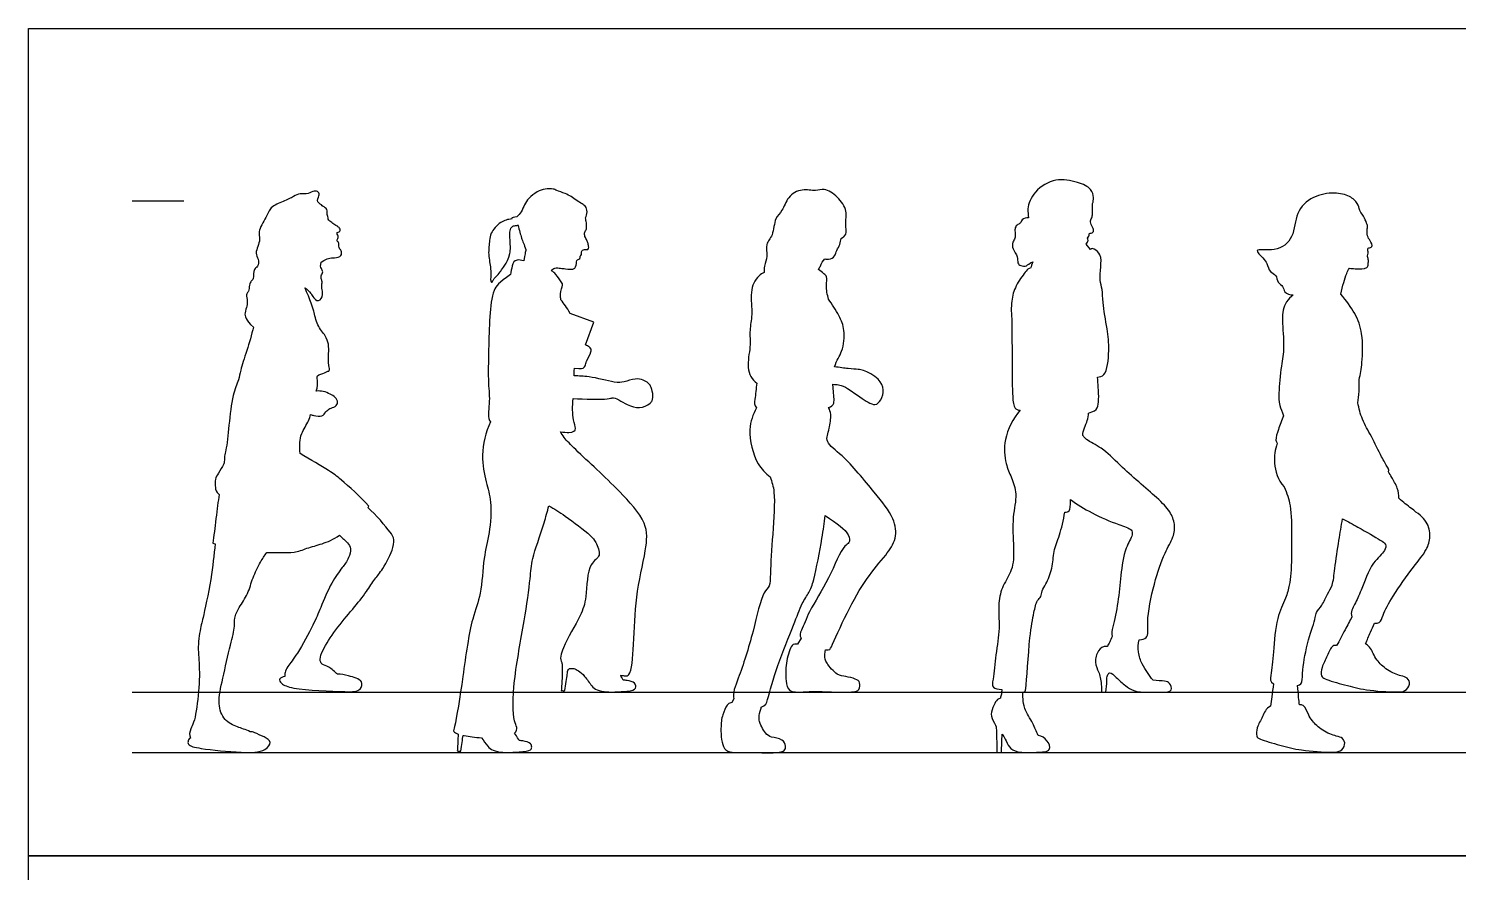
# Model space of a CAD drawing. Header units: millimetres. Extents: x 10.5 to 29.6, y 6 to 18.8.
# Drawn here: x 10.521 to 14.734, y 8.355 to 10.843 of the extents above; entities that cross this region are included whole.
import ezdxf

# ---------------------------------------------------------------- set-up
doc = ezdxf.new("R2010")
doc.units = ezdxf.units.MM
for name, color, linetype, true_color in [('AG-DIAGRAM', 7, 'Continuous', 0xfecc66), ('AG-GUIDE', 7, 'Continuous', 0xcccccc), ('AG-OUTLINE', 7, 'Continuous', 0x8000ff), ('X-VPRT', 6, 'Continuous', 0xff00ff)]:
    doc.layers.add(name, color=color, linetype=linetype, true_color=true_color)

msp = doc.modelspace()

# ---------------------------------------------------------------- linework, layer by layer
at = {"layer": 'AG-DIAGRAM'}
msp.add_line((10.8256, 8.7089), (18.7504, 8.7089), dxfattribs=at)
at = {"layer": 'AG-GUIDE'}
for p, q in [((10.8256, 10.3345), (10.978, 10.3345)), ((10.8256, 8.8867), (18.7504, 8.8867))]:
    msp.add_line(p, q, dxfattribs=at)
at = {"layer": 'AG-OUTLINE'}
for points in [[(13.6498, 10.1914), (13.6371, 10.2072)], [(12.1618, 9.9099), (12.1868, 9.9768), (12.1166, 10.003)], [(12.7974, 9.0458), (12.7861, 9.0277)], [(12.599, 8.8666), (12.593, 8.8558)]]:
    msp.add_lwpolyline(points, dxfattribs=at)
for points, knots in [([(12.1616, 10.2845), (12.1647, 10.2894), (12.1681, 10.3022), (12.1631, 10.3196), (12.1518, 10.3258), (12.1358, 10.336), (12.1192, 10.348), (12.1026, 10.3563), (12.0769, 10.3651), (12.0669, 10.3707), (12.0414, 10.3709), (12.0191, 10.3623), (11.9938, 10.3431), (11.9822, 10.3237), (11.9734, 10.3022), (11.9643, 10.2924), (11.9595, 10.2879)], [1.683428, 1.683428, 1.683428, 1.683428, 1.930813, 2.165308, 2.365575, 2.615866, 2.87457, 3.128535, 3.422857, 3.620212, 3.898399, 4.185358, 4.50434, 4.778425, 5.05207, 5.307038, 5.307038, 5.307038, 5.307038]), ([(12.9148, 10.2241), (12.9203, 10.227), (12.9339, 10.2352), (12.9257, 10.2677), (12.9351, 10.3057), (12.9068, 10.3473), (12.8661, 10.3736), (12.84, 10.3615), (12.7995, 10.3726), (12.7559, 10.348), (12.7438, 10.3046), (12.7178, 10.285), (12.7168, 10.2322), (12.6903, 10.2086), (12.6995, 10.1704), (12.6891, 10.1483), (12.6878, 10.1288), (12.6885, 10.1238)], [-11.753166, -11.753166, -11.753166, -11.753166, -11.505887, -11.193755, -10.840608, -10.442324, -10.060028, -9.770834, -9.411205, -9.023794, -8.651071, -8.334534, -7.935651, -7.608633, -7.27342, -6.956575, -6.780653, -6.780653, -6.780653, -6.780653]), ([(13.6563, 10.3268), (13.6581, 10.3324), (13.6601, 10.3445), (13.6534, 10.373), (13.6103, 10.391), (13.5465, 10.4046), (13.484, 10.366), (13.4616, 10.3144), (13.4668, 10.2939), (13.4675, 10.2848)], [-4.172198, -4.172198, -4.172198, -4.172198, -3.931182, -3.64313, -3.264335, -2.805948, -2.328795, -1.908407, -1.638384, -1.638384, -1.638384, -1.638384]), ([(11.386, 10.3198), (11.3854, 10.3236), (11.366, 10.3305), (11.3784, 10.3492), (11.3762, 10.3622), (11.3613, 10.3657), (11.3448, 10.3533), (11.32, 10.3578), (11.3013, 10.3472), (11.2715, 10.3321), (11.2314, 10.318), (11.2228, 10.2856), (11.194, 10.2444), (11.207, 10.2222), (11.1854, 10.1797), (11.1999, 10.1646), (11.198, 10.1395), (11.1819, 10.136), (11.185, 10.104), (11.1764, 10.099), (11.1697, 10.0864), (11.1714, 10.0676), (11.1608, 10.0615), (11.1654, 10.0438), (11.1659, 10.0241), (11.1562, 10.0056), (11.159, 9.9837), (11.1832, 9.9628)], [-4.081323, -4.081323, -4.081323, -4.081323, -3.934523, -3.783759, -3.665362, -3.541566, -3.384078, -3.21216, -3.051303, -2.843473, -2.620176, -2.416165, -2.175584, -2.004427, -1.77508, -1.619894, -1.458391, -1.330372, -1.143804, -1.037696, -0.907175, -0.757905, -0.647934, -0.504879, -0.347289, -0.183245, 0, 0, 0, 0]), ([(13.6371, 10.2072), (13.6408, 10.2115), (13.6446, 10.2177), (13.6395, 10.2254), (13.6472, 10.2293), (13.6452, 10.2407), (13.6528, 10.2382), (13.6629, 10.2473), (13.6528, 10.2608), (13.6483, 10.2762), (13.6561, 10.2869), (13.6555, 10.3015), (13.6566, 10.3121), (13.6563, 10.3268)], [-5.89967, -5.89967, -5.89967, -5.89967, -5.684549, -5.52308, -5.365608, -5.18738, -5.04853, -4.849821, -4.616451, -4.377817, -4.168536, -3.946832, -3.687953, -3.687953, -3.687953, -3.687953]), ([(14.4432, 10.3066), (14.442, 10.3136), (14.4379, 10.3284), (14.4135, 10.3509), (14.3685, 10.3614), (14.3012, 10.3492), (14.2531, 10.3033), (14.2522, 10.2267), (14.2, 10.1811), (14.1242, 10.1979), (14.1602, 10.1649), (14.1707, 10.1517), (14.177, 10.1234), (14.1987, 10.1181), (14.2001, 10.0928), (14.2192, 10.0842), (14.2191, 10.0635), (14.2387, 10.0576), (14.2473, 10.0576)], [-5.373469, -5.373469, -5.373469, -5.373469, -5.112543, -4.791293, -4.402662, -3.955404, -3.456023, -2.971072, -2.516577, -2.113759, -1.818924, -1.559678, -1.273626, -1.027405, -0.76398, -0.522526, -0.288591, 0, 0, 0, 0]), ([(11.3834, 10.1544), (11.3955, 10.1615), (11.4048, 10.1668), (11.422, 10.1662), (11.4443, 10.1701), (11.4428, 10.1884), (11.4368, 10.1938), (11.4339, 10.2008), (11.4358, 10.2094), (11.4331, 10.2139), (11.4294, 10.2169), (11.4304, 10.2224), (11.4342, 10.2263), (11.4318, 10.2341), (11.4292, 10.2381), (11.4299, 10.2427), (11.4359, 10.243), (11.4407, 10.2473), (11.4378, 10.2556), (11.4303, 10.2598), (11.4206, 10.2657), (11.409, 10.2751), (11.403, 10.2804), (11.4031, 10.2885), (11.3999, 10.2947), (11.4019, 10.3061), (11.3978, 10.3129), (11.3903, 10.3185), (11.386, 10.3198)], [0, 0, 0, 0, 0.125352, 0.267945, 0.415297, 0.541031, 0.635316, 0.725154, 0.822035, 0.896004, 0.965948, 1.039529, 1.114749, 1.206374, 1.280418, 1.342967, 1.420655, 1.498855, 1.589633, 1.686611, 1.801207, 1.931186, 2.02349, 2.113178, 2.201636, 2.311269, 2.404419, 2.527044, 2.527044, 2.527044, 2.527044]), ([(11.9457, 10.2817), (11.9328, 10.2801), (11.909, 10.2744), (11.8816, 10.2397), (11.8793, 10.2185), (11.8738, 10.1755), (11.8845, 10.1356), (11.8825, 10.1125), (11.8821, 10.099), (11.8857, 10.0909), (11.8901, 10.1045), (11.9025, 10.1144), (11.9124, 10.1279), (11.9141, 10.1339), (11.9348, 10.1505), (11.942, 10.1996), (11.9373, 10.2335), (11.9402, 10.2542), (11.9467, 10.2594), (11.9497, 10.2615)], [-6.415888, -6.415888, -6.415888, -6.415888, -6.103002, -5.719568, -5.446646, -5.065901, -4.684677, -4.343062, -4.343062, -4.181747, -4.001038, -3.76162, -3.422679, -3.272781, -1.30086, -0.953068, -0.462549, -0.195262, 0, 0, 0, 0]), ([(11.9595, 10.2879), (11.9511, 10.2853), (11.9422, 10.285), (11.9449, 10.2829), (11.9457, 10.2817)], [-0.4104308, -0.4104308, -0.4104308, -0.4104308, -0.1367197, 0, 0, 0, 0]), ([(12.0616, 10.1288), (12.0642, 10.1322), (12.0709, 10.1391), (12.0895, 10.1357), (12.1015, 10.135), (12.1352, 10.1298), (12.1344, 10.1548), (12.1375, 10.1617), (12.1473, 10.1642), (12.1442, 10.172), (12.1514, 10.1764), (12.1491, 10.1845), (12.1546, 10.193), (12.1701, 10.1891), (12.1721, 10.1984), (12.1693, 10.2091), (12.1663, 10.2187), (12.1592, 10.229), (12.1583, 10.2427), (12.1664, 10.2521), (12.1645, 10.27), (12.163, 10.2796), (12.1616, 10.2845)], [0, 0, 0, 0, 0.205454, 0.441281, 0.658514, 0.959403, 1.209196, 1.365638, 1.5262, 1.667805, 1.81752, 1.973666, 2.138391, 2.347117, 2.497391, 2.690095, 2.872425, 3.074378, 3.278649, 3.473835, 3.710519, 3.934673, 3.934673, 3.934673, 3.934673]), ([(13.4675, 10.2848), (13.4609, 10.2851), (13.4463, 10.2811), (13.4449, 10.2677), (13.4322, 10.2648), (13.4263, 10.2525), (13.4281, 10.2393), (13.4287, 10.2241), (13.4198, 10.2132), (13.4192, 10.192), (13.4377, 10.1714), (13.4337, 10.1514), (13.4438, 10.1427), (13.4623, 10.1406), (13.4696, 10.1507), (13.4798, 10.1551)], [-3.066338, -3.066338, -3.066338, -3.066338, -2.798358, -2.597731, -2.395964, -2.18488, -1.963739, -1.734569, -1.515204, -1.25015, -0.938677, -0.683167, -0.481016, -0.233293, 0, 0, 0, 0]), ([(14.4129, 10.1365), (14.418, 10.1355), (14.4332, 10.1344), (14.4671, 10.1337), (14.4681, 10.1483), (14.4697, 10.1621), (14.4645, 10.1729), (14.4699, 10.1805), (14.4657, 10.1932), (14.4694, 10.1966), (14.4839, 10.1978), (14.474, 10.2189), (14.4645, 10.2297), (14.4656, 10.253), (14.4672, 10.2654), (14.4537, 10.2914), (14.4432, 10.3066)], [-6.970097, -6.970097, -6.970097, -6.970097, -6.786577, -6.447679, -6.257359, -6.04036, -5.851282, -5.6828, -5.483077, -5.365599, -5.182254, -4.938771, -4.708048, -4.444122, -4.233479, -3.862609, -3.862609, -3.862609, -3.862609]), ([(11.9497, 10.2615), (11.9498, 10.2613), (11.9508, 10.2598), (11.9556, 10.2625), (11.9611, 10.2621), (11.9625, 10.2637), (11.9626, 10.2638)], [-1.2134689, -1.2134689, -1.2134689, -1.2134689, -1.1896017, -1.0561406, -0.9038063, -0.8903256, -0.8903256, -0.8903256, -0.8903256]), ([(11.9626, 10.2638), (11.967, 10.2481), (11.9725, 10.2243), (11.9808, 10.206), (11.9863, 10.191)], [0, 0, 0, 0, 0.537527, 1.048627, 1.048627, 1.048627, 1.048627]), ([(12.8668, 10.1636), (12.8706, 10.1629), (12.8841, 10.1614), (12.8985, 10.1707), (12.9003, 10.1892), (12.9138, 10.2056), (12.9135, 10.2187), (12.9148, 10.2241)], [0.537179, 0.537179, 0.537179, 0.537179, 0.632926, 0.89537, 1.133172, 1.39216, 1.634374, 1.634374, 1.634374, 1.634374]), ([(11.3348, 10.0788), (11.3404, 10.0737), (11.3506, 10.0673), (11.3556, 10.0559), (11.3751, 10.0321), (11.391, 10.057), (11.3824, 10.0799), (11.387, 10.094), (11.384, 10.1028), (11.3809, 10.114), (11.3899, 10.1252), (11.3829, 10.1362), (11.3795, 10.144), (11.3834, 10.1544)], [-7.529701, -7.529701, -7.529701, -7.529701, -7.023763, -6.88904, -6.751145, -6.625834, -6.524232, -6.397433, -6.284055, -6.171625, -6.058747, -5.954286, -5.822069, -5.822069, -5.822069, -5.822069]), ([(11.9798, 10.1583), (11.972, 10.1596), (11.9435, 10.1659), (11.945, 10.1315), (11.9404, 10.118)], [-2.389576, -2.389576, -2.389576, -2.389576, -2.049536, -0.927284, -0.927284, -0.927284, -0.927284]), ([(11.9863, 10.191), (11.9859, 10.1891), (11.9851, 10.1853), (11.9835, 10.1785), (11.9798, 10.1583)], [-0.3244491, -0.3244491, -0.3244491, -0.3244491, -0.1849551, 0, 0, 0, 0]), ([(12.8486, 10.1326), (12.8503, 10.1358), (12.8557, 10.1459), (12.8615, 10.158), (12.8668, 10.1636)], [0.5183622, 0.5183622, 0.5183622, 0.5183622, 0.6259717, 0.845511, 0.845511, 0.845511, 0.845511]), ([(13.6709, 9.8148), (13.6774, 9.8164), (13.6971, 9.8166), (13.707, 9.8991), (13.6998, 9.9545), (13.6854, 10.0334), (13.6862, 10.0728), (13.6759, 10.1012), (13.6802, 10.1396), (13.6829, 10.1777), (13.6623, 10.1916), (13.6539, 10.1954), (13.6498, 10.1914)], [-4.964776, -4.964776, -4.964776, -4.964776, -4.706233, -4.214305, -3.74896, -3.239671, -2.89358, -2.587046, -2.224974, -1.876504, -1.57349, -1.392327, -1.392327, -1.392327, -1.392327]), ([(11.9404, 10.118), (11.9065, 10.0927), (11.8863, 10.072), (11.8788, 9.9897), (11.8765, 9.8984), (11.8739, 9.7972), (11.882, 9.7426), (11.8716, 9.693), (11.8821, 9.6834)], [0, 0, 0, 0, 0.379237, 0.915675, 1.515504, 2.11882, 2.594743, 3.02536, 3.02536, 3.02536, 3.02536]), ([(12.088, 10.0609), (12.0895, 10.0701), (12.096, 10.0872), (12.0919, 10.0932), (12.0761, 10.1187), (12.0665, 10.1256), (12.0616, 10.1288)], [-4.339891, -4.339891, -4.339891, -4.339891, -4.036533, -3.85978, -3.510842, -3.269363, -3.269363, -3.269363, -3.269363]), ([(12.6885, 10.1238), (12.6831, 10.1211), (12.6623, 10.1082), (12.6452, 10.0649), (12.6556, 9.9997), (12.6438, 9.9536), (12.6498, 9.9035), (12.6345, 9.8448), (12.6513, 9.8069), (12.6671, 9.7978)], [-6.398528, -6.398528, -6.398528, -6.398528, -6.252652, -5.829134, -5.362705, -4.96769, -4.562521, -4.111889, -3.703079, -3.703079, -3.703079, -3.703079]), ([(12.8779, 10.045), (12.8745, 10.0581), (12.8693, 10.0836), (12.8756, 10.1113), (12.8636, 10.12), (12.8542, 10.129), (12.8486, 10.1326)], [-1.112532, -1.112532, -1.112532, -1.112532, -0.747373, -0.459275, -0.254989, 0, 0, 0, 0]), ([(13.4728, 10.136), (13.4667, 10.1357), (13.4595, 10.1266), (13.4305, 10.0897), (13.4161, 10.0443), (13.4159, 10.0099), (13.418, 9.9867)], [-5.054797, -5.054797, -5.054797, -5.054797, -4.843084, -4.443158, -4.039178, -3.589657, -3.589657, -3.589657, -3.589657]), ([(14.388, 10.0597), (14.3902, 10.0714), (14.3961, 10.0944), (14.4028, 10.1176), (14.4099, 10.1315), (14.4129, 10.1365)], [0, 0, 0, 0, 0.3386874, 0.6387734, 0.8210875, 0.8210875, 0.8210875, 0.8210875]), ([(11.3685, 9.7741), (11.3733, 9.7861), (11.3727, 9.8058), (11.3681, 9.8216), (11.3938, 9.8273), (11.4022, 9.8327), (11.4091, 9.8335), (11.4037, 9.8514), (11.405, 9.885), (11.4057, 9.912), (11.3961, 9.9385), (11.37, 9.9669), (11.3615, 10.0108), (11.3541, 10.0325), (11.3421, 10.0632), (11.3348, 10.0788)], [1.082708, 1.082708, 1.082708, 1.082708, 1.259441, 1.375199, 1.529343, 1.63564, 1.703295, 1.829341, 2.02227, 2.19105, 2.357954, 2.559752, 2.771268, 2.932697, 3.150511, 3.150511, 3.150511, 3.150511]), ([(12.0892, 10.0427), (12.089, 10.0454), (12.0882, 10.0541), (12.0882, 10.0572), (12.088, 10.0609)], [3.4010181, 3.4010181, 3.4010181, 3.4010181, 3.4764195, 3.6678463, 3.6678463, 3.6678463, 3.6678463]), ([(12.1166, 10.003), (12.112, 10.012), (12.1011, 10.0279), (12.094, 10.0372), (12.0892, 10.0427)], [-0.5050032, -0.5050032, -0.5050032, -0.5050032, -0.2686347, 0, 0, 0, 0]), ([(12.8958, 9.8459), (12.9021, 9.8656), (12.9211, 9.8889), (12.9276, 9.9547), (12.9103, 9.9957), (12.8886, 10.031), (12.8779, 10.045)], [-2.017206, -2.017206, -2.017206, -2.017206, -1.615681, -1.157092, -0.758885, -0.318917, -0.318917, -0.318917, -0.318917]), ([(14.2473, 10.0576), (14.2399, 10.0514), (14.219, 10.0309), (14.213, 9.9832), (14.2226, 9.9026), (14.2117, 9.8502), (14.2038, 9.7674), (14.2052, 9.739), (14.2142, 9.7127), (14.2185, 9.701)], [-8.012562, -8.012562, -8.012562, -8.012562, -7.805308, -7.383529, -6.879836, -6.449385, -5.944772, -5.601023, -5.371363, -5.371363, -5.371363, -5.371363]), ([(14.4416, 9.8077), (14.4454, 9.8243), (14.4515, 9.8574), (14.4536, 9.9443), (14.4318, 10.0028), (14.4041, 10.0401), (14.388, 10.0597)], [0, 0, 0, 0, 0.405804, 0.9267, 1.378441, 1.838495, 1.838495, 1.838495, 1.838495]), ([(13.418, 9.9867), (13.4182, 9.9428), (13.4196, 9.8591), (13.4189, 9.7625), (13.4243, 9.7224), (13.4352, 9.718), (13.4424, 9.7177)], [-12.448306, -12.448306, -12.448306, -12.448306, -11.791463, -11.225561, -10.89027, -10.663916, -10.663916, -10.663916, -10.663916]), ([(11.1832, 9.9628), (11.1782, 9.9406), (11.1627, 9.8888), (11.1448, 9.8369), (11.1403, 9.8063), (11.1197, 9.7588), (11.1115, 9.6762), (11.1038, 9.6017), (11.0978, 9.5838), (11.0981, 9.5659), (11.0952, 9.5575), (11.0795, 9.5314), (11.0697, 9.5153), (11.0713, 9.4905), (11.0722, 9.4781), (11.0822, 9.4689)], [0.939106, 0.939106, 0.939106, 0.939106, 1.186372, 1.451471, 1.634613, 1.871702, 2.190665, 2.481401, 2.62748, 2.762398, 2.866122, 3.049799, 3.20115, 3.368218, 3.501323, 3.501323, 3.501323, 3.501323]), ([(12.1294, 9.842), (12.1504, 9.8397), (12.1578, 9.8428), (12.1614, 9.8502), (12.1644, 9.8648), (12.1785, 9.885), (12.1787, 9.8993), (12.1726, 9.9041), (12.1663, 9.9082), (12.1618, 9.9099)], [1.389143, 1.389143, 1.389143, 1.389143, 1.577725, 1.73233, 2.038193, 2.547317, 2.740323, 2.898205, 3.08357, 3.08357, 3.08357, 3.08357]), ([(12.1252, 9.7518), (12.159, 9.7507), (12.2315, 9.7485), (12.2458, 9.76), (12.2934, 9.7217), (12.3373, 9.723), (12.3649, 9.7508), (12.3571, 9.7854), (12.3477, 9.7975), (12.3319, 9.8078), (12.308, 9.8121), (12.275, 9.7999), (12.2493, 9.7977), (12.1711, 9.8193), (12.1427, 9.8181), (12.1284, 9.8191)], [2.959013, 2.959013, 2.959013, 2.959013, 3.459711, 3.717122, 4.632512, 5.992091, 6.16089, 6.831101, 7.051544, 7.296295, 7.575943, 7.90912, 8.207194, 8.633895, 8.95749, 8.95749, 8.95749, 8.95749]), ([(12.8909, 9.794), (12.8971, 9.7938), (12.9144, 9.7923), (12.9343, 9.7826), (12.9704, 9.7563), (12.9936, 9.7415), (13.0175, 9.73), (13.0418, 9.7569), (13.0445, 9.8034), (12.9837, 9.8357), (12.965, 9.8384), (12.9397, 9.839), (12.9106, 9.8435), (12.8958, 9.8459)], [1.114125, 1.114125, 1.114125, 1.114125, 1.262321, 1.569825, 1.948873, 2.256725, 2.523523, 2.852557, 3.6769, 4.168745, 4.410805, 4.732172, 5.022831, 5.022831, 5.022831, 5.022831]), ([(12.6671, 9.7978), (12.6641, 9.782), (12.6622, 9.7523), (12.6578, 9.7318), (12.6656, 9.7245)], [-5.3694072, -5.3694072, -5.3694072, -5.3694072, -4.8981614, -4.57983, -4.57983, -4.57983, -4.57983]), ([(12.8784, 9.7257), (12.8867, 9.7286), (12.8982, 9.7383), (12.8924, 9.7667), (12.8911, 9.7895), (12.8909, 9.794)], [-3.0991995, -3.0991995, -3.0991995, -3.0991995, -2.8494076, -2.4664395, -2.3727303, -2.3727303, -2.3727303, -2.3727303]), ([(13.6445, 9.7091), (13.6599, 9.7137), (13.6762, 9.7231), (13.674, 9.7686), (13.6716, 9.8048), (13.6709, 9.8148)], [-9.1092781, -9.1092781, -9.1092781, -9.1092781, -8.816059, -8.3148896, -8.1288505, -8.1288505, -8.1288505, -8.1288505]), ([(14.4378, 9.7399), (14.4392, 9.7497), (14.4419, 9.7684), (14.4421, 9.7951), (14.4416, 9.8077)], [-2.1039969, -2.1039969, -2.1039969, -2.1039969, -1.8628776, -1.6782533, -1.6782533, -1.6782533, -1.6782533]), ([(11.3517, 9.705), (11.3547, 9.7038), (11.3632, 9.7013), (11.387, 9.6978), (11.3959, 9.7131), (11.4081, 9.7237), (11.4248, 9.727), (11.4345, 9.741), (11.4249, 9.7567), (11.4091, 9.7654), (11.3915, 9.7738), (11.3755, 9.7747), (11.3685, 9.7741)], [0.03444, 0.03444, 0.03444, 0.03444, 0.113206, 0.258141, 0.376696, 0.494875, 0.616393, 0.728068, 0.846973, 0.97335, 1.112542, 1.225118, 1.225118, 1.225118, 1.225118]), ([(12.088, 9.6536), (12.0975, 9.6526), (12.1226, 9.651), (12.1372, 9.6595), (12.1227, 9.6907), (12.1235, 9.7299), (12.1252, 9.7518)], [4.349029, 4.349029, 4.349029, 4.349029, 4.536891, 4.904329, 5.187732, 5.610907, 5.610907, 5.610907, 5.610907]), ([(14.5282, 9.5359), (14.53, 9.5431), (14.5243, 9.5513), (14.5059, 9.5822), (14.4785, 9.6408), (14.4493, 9.6891), (14.4408, 9.7232), (14.4378, 9.7399)], [-1.930594, -1.930594, -1.930594, -1.930594, -1.734628, -1.37577, -0.885127, -0.42961, 0, 0, 0, 0]), ([(11.3209, 9.59), (11.3195, 9.6008), (11.3199, 9.6232), (11.323, 9.6489), (11.3457, 9.6838), (11.3508, 9.6986), (11.3517, 9.705)], [0, 0, 0, 0, 0.183368, 0.3489138, 0.559484, 0.6820429, 0.6820429, 0.6820429, 0.6820429]), ([(12.6656, 9.7245), (12.6554, 9.7046), (12.6378, 9.6617), (12.6596, 9.5646), (12.6919, 9.5323), (12.7062, 9.521)], [0, 0, 0, 0, 0.469243, 1.05106, 1.381109, 1.381109, 1.381109, 1.381109]), ([(12.8687, 9.0112), (12.8821, 9.0097), (12.8874, 9.0243), (12.9343, 9.1256), (12.9861, 9.2209), (13.0465, 9.2882), (13.0806, 9.3382), (13.0724, 9.404), (13.012, 9.4762), (12.9257, 9.5825), (12.871, 9.6197), (12.8743, 9.6444), (12.8813, 9.6638), (12.8872, 9.7061), (12.8812, 9.7192), (12.8784, 9.7257)], [6.073952, 6.073952, 6.073952, 6.073952, 6.292, 6.903486, 7.540142, 8.091304, 8.532341, 8.977485, 9.54985, 10.249711, 10.701642, 10.957041, 11.229238, 11.605113, 11.875131, 11.875131, 11.875131, 11.875131]), ([(13.4424, 9.7177), (13.4214, 9.6933), (13.3918, 9.6343), (13.3984, 9.5607), (13.4173, 9.5195), (13.4362, 9.4692), (13.4174, 9.4018), (13.4249, 9.3135), (13.4224, 9.2466), (13.39, 9.2012), (13.3764, 9.148), (13.3841, 9.0741), (13.3703, 8.9993), (13.365, 8.9288), (13.3569, 8.8986), (13.3775, 8.8952), (13.3886, 8.8941)], [-11.959743, -11.959743, -11.959743, -11.959743, -11.396566, -10.916187, -10.533337, -10.128351, -9.653909, -9.11075, -8.647137, -8.231611, -7.813815, -7.324354, -6.814374, -6.328316, -6.045047, -5.806793, -5.806793, -5.806793, -5.806793]), ([(13.7933, 9.0413), (13.8025, 9.0417), (13.8229, 9.0456), (13.8136, 9.0988), (13.8365, 9.2059), (13.8659, 9.295), (13.8951, 9.3418), (13.9006, 9.3818), (13.8845, 9.4218), (13.8444, 9.4619), (13.736, 9.5532), (13.6887, 9.6058), (13.6389, 9.6284), (13.6292, 9.6408), (13.6256, 9.6452), (13.6323, 9.6669), (13.6414, 9.6867), (13.6438, 9.7018), (13.6445, 9.7091)], [4.551748, 4.551748, 4.551748, 4.551748, 4.774097, 5.15963, 5.772263, 6.334295, 6.751565, 7.102485, 7.459563, 7.894295, 8.576278, 9.07637, 9.483291, 9.695278, 9.8168, 10.077912, 10.355324, 10.625049, 10.625049, 10.625049, 10.625049]), ([(14.2185, 9.701), (14.2126, 9.6879), (14.2046, 9.6619), (14.1937, 9.6335), (14.1983, 9.6225), (14.2001, 9.6202)], [-5.8515686, -5.8515686, -5.8515686, -5.8515686, -5.4797937, -5.1590554, -5.0223461, -5.0223461, -5.0223461, -5.0223461]), ([(11.8821, 9.6834), (11.8679, 9.6529), (11.8512, 9.5866), (11.8683, 9.506), (11.8865, 9.4478), (11.8804, 9.3537), (11.8597, 9.283), (11.8566, 9.1742), (11.8237, 9.101), (11.801, 8.9349), (11.7795, 8.7911), (11.7705, 8.7705), (11.7804, 8.7651), (11.7866, 8.7631)], [0, 0, 0, 0, 0.577657, 1.090302, 1.539994, 2.084913, 2.591686, 3.17472, 3.686433, 4.450573, 5.186909, 5.417596, 5.600231, 5.600231, 5.600231, 5.600231]), ([(12.2658, 8.9366), (12.2708, 8.9359), (12.2811, 8.9344), (12.2966, 8.935), (12.306, 9.0384), (12.3069, 9.1639), (12.3406, 9.3018), (12.3478, 9.3886), (12.2614, 9.4789), (12.1979, 9.5414), (12.1346, 9.5987), (12.0988, 9.6357), (12.0913, 9.6481), (12.088, 9.6536)], [-5.134071, -5.134071, -5.134071, -5.134071, -4.989479, -4.792161, -4.249302, -3.568852, -2.890354, -2.371704, -1.751401, -1.193077, -0.661241, -0.25642, -0.006387, -0.006387, -0.006387, -0.006387]), ([(14.2001, 9.6202), (14.1937, 9.6015), (14.1878, 9.561), (14.2013, 9.5127), (14.2207, 9.4915)], [0, 0, 0, 0, 0.437019, 0.9224251, 0.9224251, 0.9224251, 0.9224251]), ([(11.5234, 9.4346), (11.4987, 9.4626), (11.4417, 9.5136), (11.4075, 9.5397), (11.3507, 9.5718), (11.3209, 9.59)], [-1.120289, -1.120289, -1.120289, -1.120289, -0.7715215, -0.5458404, -0.2304929, -0.2304929, -0.2304929, -0.2304929]), ([(14.5583, 9.4581), (14.5583, 9.468), (14.5568, 9.4878), (14.5373, 9.5198), (14.5314, 9.5306), (14.5282, 9.5359)], [-0.8952973, -0.8952973, -0.8952973, -0.8952973, -0.5850723, -0.2442012, 0, 0, 0, 0]), ([(12.7062, 9.521), (12.711, 9.5062), (12.7226, 9.4747), (12.7131, 9.3521), (12.7059, 9.2414), (12.7068, 9.1978), (12.6814, 9.18), (12.6565, 9.0601), (12.6169, 8.9361), (12.5941, 8.8833), (12.599, 8.8666)], [0, 0, 0, 0, 0.407373, 1.068426, 1.710937, 2.073348, 2.369342, 3.015352, 3.732973, 4.182153, 4.182153, 4.182153, 4.182153]), ([(14.2207, 9.4915), (14.2284, 9.4736), (14.2431, 9.4347), (14.2416, 9.3437), (14.2427, 9.2386), (14.2359, 9.203), (14.226, 9.1609), (14.1955, 9.1039), (14.1904, 9.0069), (14.1824, 8.9406), (14.1781, 8.9176), (14.1891, 8.9108)], [0, 0, 0, 0, 0.447154, 1.013116, 1.610523, 1.958812, 2.327984, 2.796313, 3.377954, 3.865273, 4.141838, 4.141838, 4.141838, 4.141838]), ([(11.0822, 9.4689), (11.0806, 9.4581), (11.0774, 9.4366), (11.0683, 9.3587), (11.065, 9.3369), (11.0632, 9.3253)], [0.0061974, 0.0061974, 0.0061974, 0.0061974, 0.1885689, 0.4694339, 0.6602119, 0.6602119, 0.6602119, 0.6602119]), ([(13.5746, 9.417), (13.5799, 9.4171), (13.5913, 9.4195), (13.5909, 9.4355), (13.5908, 9.4546)], [4.3076685, 4.3076685, 4.3076685, 4.3076685, 4.5221587, 4.8638894, 4.8638894, 4.8638894, 4.8638894]), ([(13.5908, 9.4546), (13.6111, 9.44), (13.6521, 9.4136), (13.7291, 9.381), (13.7718, 9.3689), (13.7755, 9.3478), (13.7494, 9.3095), (13.7387, 9.2288), (13.7323, 9.1546), (13.7175, 9.0824), (13.7109, 9.0595), (13.7141, 9.0507)], [0, 0, 0, 0, 0.504532, 1.044038, 1.411433, 1.637642, 2.020885, 2.547149, 3.065751, 3.567274, 3.86193, 3.86193, 3.86193, 3.86193]), ([(14.4867, 9.0897), (14.4924, 9.0894), (14.5056, 9.0909), (14.5117, 9.1176), (14.5415, 9.1723), (14.5997, 9.2543), (14.6412, 9.3037), (14.6536, 9.3444), (14.6438, 9.3938), (14.6051, 9.4196), (14.5715, 9.4469), (14.5583, 9.4581)], [5.56882, 5.56882, 5.56882, 5.56882, 5.737287, 6.017863, 6.468845, 7.047044, 7.501554, 7.859921, 8.237123, 8.674417, 8.935688, 8.935688, 8.935688, 8.935688]), ([(11.431, 8.9397), (11.4234, 8.9455), (11.4058, 8.9639), (11.3839, 8.9661), (11.3777, 8.9852), (11.3883, 9.0135), (11.4257, 9.0736), (11.4756, 9.13), (11.5163, 9.1814), (11.5406, 9.2205), (11.5642, 9.2467), (11.5987, 9.3128), (11.5968, 9.3425), (11.5869, 9.3591), (11.5438, 9.4106), (11.5205, 9.4305)], [4.091746, 4.091746, 4.091746, 4.091746, 4.257525, 4.399454, 4.526777, 4.698121, 4.968197, 5.253431, 5.513831, 5.727611, 5.921172, 6.152623, 6.316443, 6.456975, 6.770671, 6.770671, 6.770671, 6.770671]), ([(11.953, 8.7658), (11.9584, 8.771), (11.9612, 8.7862), (11.9466, 8.8019), (11.9482, 8.9257), (11.9821, 9.0902), (11.9995, 9.2196), (12.003, 9.2822), (12.0325, 9.3579), (12.0495, 9.4194), (12.0537, 9.4361)], [6.709273, 6.709273, 6.709273, 6.709273, 6.954839, 7.259009, 7.934951, 8.712475, 9.356225, 9.80092, 10.406265, 10.638681, 10.638681, 10.638681, 10.638681]), ([(12.0537, 9.4361), (12.0703, 9.4265), (12.1003, 9.4086), (12.177, 9.3501), (12.1918, 9.3309), (12.2115, 9.2856), (12.1668, 9.2677), (12.1655, 9.1634), (12.1493, 9.1122), (12.0952, 9.0239), (12.0852, 8.9839), (12.0922, 8.974)], [-10.457743, -10.457743, -10.457743, -10.457743, -10.005477, -9.43449, -9.12088, -8.752822, -8.392648, -7.81086, -7.348129, -6.736517, -6.356911, -6.356911, -6.356911, -6.356911]), ([(12.6795, 8.8428), (12.6933, 8.8461), (12.6997, 8.8697), (12.7266, 8.969), (12.7754, 9.0805), (12.7972, 9.1465), (12.8222, 9.1814), (12.8366, 9.2184), (12.8599, 9.3429), (12.8655, 9.3847), (12.8682, 9.4075)], [4.806968, 4.806968, 4.806968, 4.806968, 5.092914, 5.701453, 6.375384, 6.866875, 7.236281, 7.613943, 8.27479, 8.767636, 8.767636, 8.767636, 8.767636]), ([(12.8682, 9.4075), (12.9039, 9.3827), (12.9394, 9.3583), (12.9412, 9.3249), (12.9191, 9.3195), (12.8792, 9.2158), (12.8213, 9.1297), (12.8007, 9.0722), (12.7914, 9.0545), (12.7974, 9.0458)], [2.300327, 2.300327, 2.300327, 2.300327, 2.839202, 3.124417, 3.366342, 3.98078, 4.620343, 5.083466, 5.349456, 5.349456, 5.349456, 5.349456]), ([(13.4507, 8.8864), (13.4573, 8.8876), (13.4615, 8.8998), (13.4693, 9.0521), (13.4822, 9.1159), (13.4907, 9.1574), (13.5057, 9.1671), (13.5063, 9.1865), (13.5202, 9.2065), (13.5393, 9.2521), (13.5399, 9.3025), (13.5595, 9.3468), (13.5699, 9.3928), (13.5746, 9.417)], [-5.320088, -5.320088, -5.320088, -5.320088, -5.122741, -4.413509, -3.908297, -3.558004, -3.33024, -3.092555, -2.808623, -2.404331, -1.995915, -1.579627, -1.150021, -1.150021, -1.150021, -1.150021]), ([(14.2599, 8.9064), (14.27, 8.9089), (14.2747, 8.9181), (14.2741, 8.9566), (14.29, 9.0387), (14.3136, 9.1045), (14.3138, 9.1222), (14.3343, 9.1423), (14.3473, 9.1768), (14.3651, 9.2015), (14.3694, 9.253), (14.3823, 9.3343), (14.3889, 9.3764), (14.3925, 9.3978)], [4.689454, 4.689454, 4.689454, 4.689454, 4.894252, 5.238332, 5.781785, 6.257539, 6.485009, 6.780134, 7.129918, 7.439719, 7.846489, 8.371149, 8.834943, 8.834943, 8.834943, 8.834943]), ([(14.3925, 9.3978), (14.4083, 9.3896), (14.4479, 9.3677), (14.5015, 9.3363), (14.5216, 9.3243), (14.519, 9.2999), (14.4771, 9.2694), (14.4485, 9.1869), (14.4301, 9.1479), (14.4156, 9.123), (14.4201, 9.1088)], [1.894074, 1.894074, 1.894074, 1.894074, 2.202361, 2.714669, 2.975322, 3.224709, 3.640235, 4.18847, 4.591748, 4.922499, 4.922499, 4.922499, 4.922499]), ([(11.0706, 9.3241), (11.0671, 9.2907), (11.0606, 9.2246), (11.0353, 9.1062), (11.0295, 9.0868), (11.0173, 9.0249), (11.0257, 8.9638), (11.0225, 8.8799), (11.0103, 8.7976), (10.9976, 8.7807), (10.9931, 8.759), (10.9976, 8.7515)], [0, 0, 0, 0, 0.329454, 0.674958, 0.825069, 1.068846, 1.326043, 1.627389, 1.914329, 2.064153, 2.228374, 2.228374, 2.228374, 2.228374]), ([(11.2225, 9.298), (11.2382, 9.2982), (11.2639, 9.2995), (11.3037, 9.296), (11.3412, 9.3118), (11.3868, 9.3233), (11.4184, 9.3364), (11.4371, 9.3494)], [0.798502, 0.798502, 0.798502, 0.798502, 1.007488, 1.206268, 1.408961, 1.628502, 1.864544, 1.864544, 1.864544, 1.864544]), ([(11.4371, 9.3494), (11.4399, 9.3464), (11.4473, 9.3383), (11.4755, 9.3175), (11.4619, 9.2752), (11.4437, 9.2527), (11.4116, 9.2093), (11.3813, 9.1348), (11.36, 9.0851), (11.3159, 9.0018), (11.2849, 8.9639), (11.2766, 8.9476), (11.2756, 8.9363), (11.276, 8.9324)], [0.034513, 0.034513, 0.034513, 0.034513, 0.136098, 0.322245, 0.429136, 0.611903, 0.852327, 1.136961, 1.381077, 1.692786, 1.916649, 2.058791, 2.14248, 2.14248, 2.14248, 2.14248]), ([(11.1737, 8.7701), (11.1599, 8.7765), (11.1357, 8.7834), (11.0945, 8.8027), (11.0767, 8.8551), (11.0934, 8.9281), (11.1141, 9.0229), (11.1298, 9.079), (11.1255, 9.1056), (11.1412, 9.1376), (11.1691, 9.1766), (11.1798, 9.2234), (11.2034, 9.2699), (11.2159, 9.2888), (11.2225, 9.298)], [3.790699, 3.790699, 3.790699, 3.790699, 3.988785, 4.199438, 4.426094, 4.706928, 5.031276, 5.273877, 5.433857, 5.621165, 5.844895, 6.070868, 6.301999, 6.490006, 6.490006, 6.490006, 6.490006]), ([(14.4201, 9.1088), (14.4144, 9.0963), (14.3979, 9.0674), (14.3835, 9.039), (14.3753, 9.0239)], [-0.7382466, -0.7382466, -0.7382466, -0.7382466, -0.4067307, 0, 0, 0, 0]), ([(14.4607, 9.0287), (14.4652, 9.0405), (14.473, 9.0599), (14.4826, 9.081), (14.4867, 9.0897)], [0, 0, 0, 0, 0.3488508, 0.5963336, 0.5963336, 0.5963336, 0.5963336]), ([(12.7861, 9.0277), (12.7751, 9.0296), (12.7647, 9.0203), (12.7515, 8.9703), (12.751, 8.9215), (12.757, 8.8969), (12.7643, 8.8917), (12.7743, 8.8844), (12.8242, 8.8907), (12.8929, 8.8865), (12.9487, 8.8865), (12.9685, 8.8901), (12.9726, 8.9175), (12.9565, 8.9268), (12.9283, 8.9335), (12.9023, 8.9351), (12.8703, 8.9735), (12.8652, 8.9903), (12.8682, 9.0064), (12.8687, 9.0112)], [-7.386312, -7.386312, -7.386312, -7.386312, -7.160888, -6.741891, -6.313993, -5.984801, -5.984801, -5.984801, -5.531091, -5.016256, -4.586094, -4.341737, -4.127415, -3.893573, -3.579162, -3.275536, -2.879927, -2.555469, -2.378576, -2.378576, -2.378576, -2.378576]), ([(13.6997, 9.0217), (13.6856, 9.0235), (13.6713, 9.0082), (13.6599, 8.9757), (13.6744, 8.9462), (13.6793, 8.9299), (13.6833, 8.901), (13.6826, 8.8867), (13.687, 8.8867), (13.6913, 8.8867), (13.6956, 8.8867)], [4.969414, 4.969414, 4.969414, 4.969414, 5.266433, 5.617631, 5.94692, 6.201358, 6.594571, 6.594571, 6.594571, 6.810907, 6.810907, 6.810907, 6.810907]), ([(13.7141, 9.0507), (13.7113, 9.0447), (13.7051, 9.032), (13.702, 9.0261), (13.6997, 9.0217)], [-0.3899499, -0.3899499, -0.3899499, -0.3899499, -0.2210843, 0, 0, 0, 0]), ([(13.8342, 8.9216), (13.8286, 8.9291), (13.818, 8.9447), (13.8009, 8.9692), (13.7891, 9.0048), (13.7908, 9.0294), (13.7933, 9.0413)], [-1.308368, -1.308368, -1.308368, -1.308368, -1.005787, -0.693056, -0.346302, 0, 0, 0, 0]), ([(14.3753, 9.0239), (14.3718, 9.025), (14.3594, 9.0239), (14.3482, 8.992), (14.3306, 8.9621), (14.3282, 8.9336), (14.3418, 8.9237), (14.4039, 8.9067), (14.4602, 8.8918), (14.5446, 8.8862), (14.5697, 8.8875), (14.5764, 8.8912)], [-3.01935, -3.01935, -3.01935, -3.01935, -2.866995, -2.540838, -2.199491, -1.91826, -1.706741, -1.266617, -0.800471, -0.253555, 0, 0, 0, 0]), ([(14.5764, 8.8912), (14.5833, 8.895), (14.594, 8.9093), (14.5848, 8.9309), (14.5637, 8.9341), (14.5236, 8.9494), (14.4936, 8.9806), (14.4832, 8.9991), (14.4739, 9.0217), (14.4607, 9.0287)], [-6.469417, -6.469417, -6.469417, -6.469417, -6.194386, -5.934931, -5.671501, -5.280355, -4.900038, -4.617493, -4.291793, -4.291793, -4.291793, -4.291793]), ([(11.2661, 8.9128), (11.2727, 8.9067), (11.305, 8.8935), (11.4502, 8.8874), (11.4999, 8.888), (11.5085, 8.9236), (11.4637, 8.9342), (11.4419, 8.9403), (11.431, 8.9397)], [-4.16006, -4.16006, -4.16006, -4.16006, -3.805755, -3.103288, -2.718447, -2.443226, -2.0629, -1.749671, -1.749671, -1.749671, -1.749671]), ([(12.0922, 8.974), (12.0926, 8.971), (12.0945, 8.9516), (12.0909, 8.8989), (12.0908, 8.8944), (12.0906, 8.8919), (12.0924, 8.8912), (12.0961, 8.8903), (12.0996, 8.8907), (12.1012, 8.8911), (12.1029, 8.9094), (12.1086, 8.9369), (12.1089, 8.9498), (12.1142, 8.9576), (12.1282, 8.9566), (12.1425, 8.9499), (12.1609, 8.9334), (12.1786, 8.9052), (12.1953, 8.892), (12.2258, 8.8857), (12.2709, 8.8882), (12.308, 8.8917), (12.3105, 8.9027), (12.3082, 8.9156), (12.2883, 8.9207), (12.2766, 8.922), (12.273, 8.9222)], [0.617659, 0.617659, 0.617659, 0.617659, 0.714545, 1.141728, 1.28684, 1.28684, 1.28684, 1.413789, 1.534996, 1.534996, 1.534996, 1.931985, 2.120471, 2.265272, 2.454086, 2.664253, 2.960093, 3.326771, 3.592746, 3.902322, 4.304274, 4.638648, 4.804133, 4.993361, 5.272024, 5.401336, 5.401336, 5.401336, 5.401336]), ([(13.6956, 8.8867), (13.6965, 8.8976), (13.6991, 8.9189), (13.698, 8.9354), (13.7072, 8.9481), (13.7277, 8.9283), (13.7522, 8.9055), (13.7772, 8.8893), (13.8058, 8.8858), (13.8589, 8.8863), (13.8934, 8.888), (13.8847, 8.9157), (13.8687, 8.92), (13.8472, 8.9204), (13.8342, 8.9216)], [0.206321, 0.206321, 0.206321, 0.206321, 0.534562, 0.768383, 0.949788, 1.227071, 1.572335, 1.87624, 2.181739, 2.610845, 2.907481, 3.160243, 3.392789, 3.698496, 3.698496, 3.698496, 3.698496]), ([(11.276, 8.9324), (11.269, 8.9314), (11.2569, 8.9264), (11.2616, 8.917), (11.2661, 8.9128)], [-0.4479375, -0.4479375, -0.4479375, -0.4479375, -0.2393356, 0, 0, 0, 0]), ([(13.3886, 8.8941), (13.3884, 8.8897), (13.3876, 8.8809), (13.3856, 8.8729), (13.3844, 8.869)], [-0.4094175, -0.4094175, -0.4094175, -0.4094175, -0.2010513, 0, 0, 0, 0]), ([(14.1891, 8.9108), (14.1877, 8.8982), (14.1845, 8.873), (14.1816, 8.8544), (14.1801, 8.8451)], [-0.6512323, -0.6512323, -0.6512323, -0.6512323, -0.3010057, 0, 0, 0, 0]), ([(14.2659, 8.849), (14.265, 8.8564), (14.2633, 8.8712), (14.2609, 8.8947), (14.2599, 8.9064)], [0, 0, 0, 0, 0.2681289, 0.6054622, 0.6054622, 0.6054622, 0.6054622]), ([(12.593, 8.8558), (12.5842, 8.8546), (12.5778, 8.8478), (12.5637, 8.818), (12.5595, 8.7798), (12.5626, 8.7335), (12.5716, 8.7208), (12.5817, 8.7066), (12.6179, 8.7106), (12.7239, 8.7064), (12.7492, 8.7123), (12.7535, 8.7285), (12.7432, 8.7498), (12.7087, 8.7527), (12.6912, 8.7644), (12.6694, 8.8047), (12.6752, 8.8254), (12.6791, 8.839), (12.6795, 8.8428)], [-6.972127, -6.972127, -6.972127, -6.972127, -6.775416, -6.45253, -6.066847, -5.579205, -5.579205, -5.579205, -5.033431, -4.558288, -4.289855, -4.07466, -3.8104, -3.480834, -3.20976, -2.829283, -2.532443, -2.382461, -2.382461, -2.382461, -2.382461]), ([(13.3844, 8.869), (13.3718, 8.8654), (13.362, 8.8397), (13.353, 8.816), (13.3729, 8.789), (13.3722, 8.769), (13.3747, 8.7289), (13.3739, 8.7089), (13.3775, 8.7089), (13.3825, 8.7089), (13.3874, 8.7089), (13.3882, 8.7269), (13.389, 8.7449), (13.3898, 8.7629)], [4.882304, 4.882304, 4.882304, 4.882304, 5.236135, 5.552339, 5.886552, 6.167947, 6.650687, 6.650687, 6.650687, 6.892305, 6.892305, 6.892305, 7.349797, 7.349797, 7.349797, 7.349797]), ([(13.4958, 8.7591), (13.4907, 8.771), (13.4814, 8.7944), (13.4541, 8.8367), (13.451, 8.8659), (13.4504, 8.8797), (13.4507, 8.8864)], [0, 0, 0, 0, 0.356822, 0.760169, 1.066774, 1.321902, 1.321902, 1.321902, 1.321902]), ([(14.3855, 8.7135), (14.3924, 8.7173), (14.4031, 8.7317), (14.394, 8.7532), (14.3729, 8.7564), (14.3328, 8.7717), (14.3028, 8.8012), (14.2924, 8.8197), (14.2806, 8.8482), (14.2696, 8.8498), (14.2659, 8.849)], [-6.469417, -6.469417, -6.469417, -6.469417, -6.206687, -5.958837, -5.70719, -5.333539, -4.970233, -4.700326, -4.389194, -4.235915, -4.235915, -4.235915, -4.235915]), ([(14.1801, 8.8451), (14.1665, 8.8386), (14.1574, 8.8126), (14.1398, 8.7845), (14.1374, 8.7559), (14.151, 8.7461), (14.213, 8.729), (14.2694, 8.7141), (14.3537, 8.7085), (14.3789, 8.7098), (14.3855, 8.7135)], [-2.958361, -2.958361, -2.958361, -2.958361, -2.62181, -2.269585, -1.979392, -1.761132, -1.306982, -0.82598, -0.261636, 0, 0, 0, 0]), ([(10.9976, 8.7515), (10.9943, 8.7504), (10.9907, 8.744), (10.9883, 8.7289), (11.0351, 8.7183), (11.1431, 8.7079), (11.2154, 8.7085), (11.2394, 8.7411), (11.2161, 8.7542), (11.1873, 8.7675), (11.1783, 8.7702), (11.1737, 8.7701)], [0.004099, 0.004099, 0.004099, 0.004099, 0.17849, 0.366233, 0.726762, 1.352152, 1.82108, 2.08953, 2.368631, 2.640265, 2.844914, 2.844914, 2.844914, 2.844914]), ([(11.7866, 8.7631), (11.7861, 8.7464), (11.7843, 8.7197), (11.7842, 8.7163), (11.7841, 8.7139), (11.7858, 8.7131), (11.7895, 8.7122), (11.793, 8.7126), (11.7947, 8.713), (11.7962, 8.7305), (11.7998, 8.7483), (11.8014, 8.7592)], [0.85345, 0.85345, 0.85345, 0.85345, 1.141728, 1.28684, 1.28684, 1.28684, 1.413789, 1.534996, 1.534996, 1.534996, 1.913856, 1.913856, 1.913856, 1.913856]), ([(11.8014, 8.7592), (11.8023, 8.759), (11.8174, 8.756), (11.8365, 8.7534), (11.855, 8.7522)], [5.7231343, 5.7231343, 5.7231343, 5.7231343, 5.7438615, 6.0477072, 6.0477072, 6.0477072, 6.0477072]), ([(11.855, 8.7522), (11.8615, 8.744), (11.8728, 8.7265), (11.8887, 8.7139), (11.9193, 8.7076), (11.9643, 8.7102), (12.0014, 8.7136), (12.004, 8.7246), (12.0017, 8.7375), (11.9817, 8.7426), (11.97, 8.7439), (11.9664, 8.7441)], [3.00032, 3.00032, 3.00032, 3.00032, 3.326771, 3.592746, 3.902322, 4.304274, 4.638648, 4.804133, 4.993361, 5.272024, 5.401336, 5.401336, 5.401336, 5.401336]), ([(13.3898, 8.7629), (13.3929, 8.7582), (13.3994, 8.7489), (13.409, 8.7222), (13.4355, 8.7073), (13.4884, 8.7094), (13.5371, 8.711), (13.5239, 8.7461), (13.5071, 8.7578), (13.4958, 8.7591)], [0.643739, 0.643739, 0.643739, 0.643739, 0.888506, 1.196866, 1.517609, 1.962173, 2.329969, 2.636235, 2.938994, 2.938994, 2.938994, 2.938994])]:
    msp.add_open_spline(points, degree=3, knots=knots, dxfattribs=at)
for points in [[(13.4798, 10.1551), (13.4775, 10.1479), (13.4754, 10.1424), (13.4728, 10.136)], [(12.1284, 9.8191), (12.1288, 9.8352), (12.1291, 9.8385), (12.1294, 9.842)], [(11.5205, 9.4305), (11.5214, 9.4318), (11.5224, 9.4331), (11.5234, 9.4346)], [(11.0632, 9.3253), (11.0658, 9.3249), (11.0681, 9.3245), (11.0706, 9.3241)], [(12.273, 8.9222), (12.2701, 8.927), (12.268, 8.9321), (12.2658, 8.9366)], [(11.9664, 8.7441), (11.9637, 8.7487), (11.9616, 8.7536), (11.953, 8.7658)]]:
    msp.add_open_spline(points, degree=3, dxfattribs=at)
at = {"layer": 'X-VPRT'}
for points in [[(10.5208, 8.4041), (10.5208, 10.8425), (19.0552, 10.8425), (19.0552, 8.4041)], [(10.5208, 5.9657), (10.5208, 8.4041), (19.0552, 8.4041), (19.0552, 5.9657)]]:
    msp.add_lwpolyline(points, close=True, dxfattribs=at)

doc.saveas('drawing.dxf')
